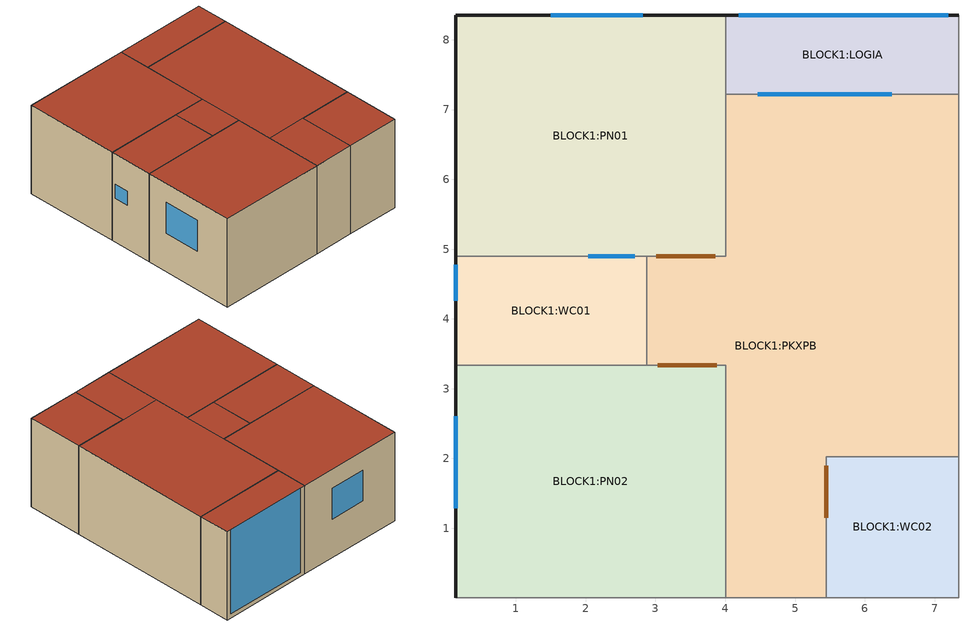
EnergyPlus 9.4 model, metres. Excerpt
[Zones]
BLOCK1:PN01
 floor ground (Project ground floor): 4,4.9 0.13,4.9 0.13,8.35 4,8.35 z0
 wall outside (IBST_W250_PL15_BR110_BR110_PL15): 4,8.35 0.13,8.35 0.13,4.9 z0:3.3
 wall to BLOCK1:PKXPB (IBST_W140_PL15_BR110_PL15): 2.87,4.9 4,4.9 4,7.22 z0:3.3
 wall to BLOCK1:LOGIA (IBST_W250_PL15_BR110_BR110_PL15): 4,7.22 4,8.35 z0:3.3
 wall to BLOCK1:WC01 (IBST_W140_PL15_BR110_PL15): 0.13,4.9 2.87,4.9 z0:3.3
 window (Project external glazing - 1001): 2.82,8.35 1.5,8.35 z1.44:2.6
 window inside (Project internal glazing - 1002): 2.04,4.9 2.7,4.9 z0.04:2.16
 door inside (Project internal door): 3.01,4.9 3.86,4.9 z0:2.2
 roof outside (Project flat roof): 0.13,4.9 4,4.9 4,8.35 0.13,8.35 z3.3
BLOCK1:PKXPB
 floor ground (Project ground floor): 4,3.34 2.87,3.34 2.87,4.9 4,4.9 z0; 7.35,2.03 5.44,2.03 5.44,7.22 7.35,7.22 z0; 5.44,0.01 4,0.01 4,7.22 5.44,7.22 z0
 wall adiabatic (IBST_W180_PL15_BR150_PL15): 7.35,2.03 7.35,7.22 / 4,0.01 5.44,0.01 z0:3.3
 wall to BLOCK1:LOGIA (IBST_W250_PL15_BR110_BR110_PL15): 7.35,7.22 4,7.22 z0:3.3
 wall to BLOCK1:WC01 (IBST_W140_PL15_BR110_PL15): 2.87,4.9 2.87,3.34 z0:3.3
 wall to BLOCK1:PN02 (IBST_W140_PL15_BR110_PL15): 2.87,3.34 4,3.34 4,0.01 z0:3.3
 wall to BLOCK1:WC02 (IBST_W140_PL15_BR110_PL15): 5.44,0.01 5.44,2.03 7.35,2.03 z0:3.3
 window inside (Project internal glazing - 1002): 6.38,7.22 4.47,7.22 z0.04:2.16
 door inside (Project internal door): 3.03,3.34 3.88,3.34 / 5.44,1.15 5.44,1.9 z0:2.2
 roof outside (Project flat roof): 2.87,3.34 4,3.34 4,4.9 2.87,4.9 z3.3; 4,0.01 5.44,0.01 5.44,2.03 4,2.03 z3.3; 4,2.03 7.35,2.03 7.35,7.22 4,7.22 z3.3
BLOCK1:LOGIA
 floor ground (Project ground floor): 7.35,7.22 4,7.22 4,8.35 7.35,8.35 z0
 wall outside (IBST_W250_PL15_BR110_BR110_PL15): 7.35,8.35 4,8.35 z0:3.3
 wall adiabatic (IBST_W180_PL15_BR150_PL15): 7.35,7.22 7.35,8.35 z0:3.3
 window (Perfectly Clear - 1003): 7.19,8.35 4.2,8.35 z0.15:3.3
 roof outside (Project flat roof): 4,7.22 7.35,7.22 7.35,8.35 4,8.35 z3.3
BLOCK1:WC01
 floor ground (Project ground floor): 2.87,3.34 0.13,3.34 0.13,4.9 2.87,4.9 z0
 wall outside (IBST_W250_PL15_BR110_BR110_PL15): 0.13,4.9 0.13,3.34 z0:3.3
 wall to BLOCK1:PN02 (IBST_W140_PL15_BR110_PL15_Rev): 0.13,3.34 2.87,3.34 z0:3.3
 window (Project external glazing - 1001): 0.13,4.78 0.13,4.26 z1.64:2.16
 roof outside (Project flat roof): 0.13,3.34 2.87,3.34 2.87,4.9 0.13,4.9 z3.3
BLOCK1:PN02
 floor ground (Project ground floor): 4,0.01 0.13,0.01 0.13,3.34 4,3.34 z0
 wall outside (IBST_W250_PL15_BR110_BR110_PL15): 0.13,3.34 0.13,0.01 z0:3.3
 wall adiabatic (IBST_W180_PL15_BR150_PL15): 0.13,0.01 4,0.01 z0:3.3
 window (Project external glazing - 1001): 0.13,2.61 0.13,1.29 z1.44:2.6
 roof outside (Project flat roof): 0.13,0.01 4,0.01 4,3.34 0.13,3.34 z3.3
BLOCK1:WC02
 floor ground (Project ground floor): 7.35,0.01 5.44,0.01 5.44,2.03 7.35,2.03 z0
 wall adiabatic (IBST_W180_PL15_BR150_PL15): 5.44,0.01 7.35,0.01 7.35,2.03 z0:3.3
 roof outside (Project flat roof): 5.44,0.01 7.35,0.01 7.35,2.03 5.44,2.03 z3.3
[Site:Location]
Untitled (01-01:31-12)  (01-01:31-12): Latitude=21.03; Longitude=105.8; Time Zone=7; Elevation {m}=6
[Site:GroundTemperature:BuildingSurface]
18, 18, 18, 18, 18, 18, 18, 18, 18, 18, 18, 18
[Site:GroundTemperature:Deep]
14, 14, 14, 14, 14, 14, 14, 14, 14, 14, 14, 14
[Site:GroundTemperature:Shallow]
14, 14, 14, 14, 14, 14, 14, 14, 14, 14, 14, 14
[Site:GroundTemperature:FCfactorMethod]
January FCfactorMethod ground temperature {C}=18.5; Februry FCfactorMethod ground temperature {C}=17.97; March FCfactorMethod ground temperature {C}=18.92; April FCfactorMethod ground temperature {C}=20.39; May FCfactorMethod ground temperature {C}=24.26; June FCfactorMethod ground temperature {C}=27.24; July FCfactorMethod ground temperature {C}=29.25; August FCfactorMethod ground temperature {C}=29.86; September FCfactorMethod ground temperature {C}=28.82; October FCfactorMethod ground temperature {C}=26.51; November FCfactorMethod ground temperature {C}=23.41; December FCfactorMethod ground temperature {C}=20.54
[Site:GroundReflectance]
0.2, 0.2, 0.2, 0.2, 0.2, 0.2, 0.2, 0.2, 0.2, 0.2, 0.2, 0.2
[Site:GroundReflectance:SnowModifier]
2, 2
[SizingPeriod:DesignDay] Day of Month=15; Humidity Condition Type=WetBulb; Barometric Pressure {N/M**2}=101252.9; Rain Indicator=No; Snow on ground indicator=No; Daylight Savings Time Indicator=No
Name | Month | Day Type -- used for schedules | Maximum Dry-Bulb Temperature {C} | Daily Dry-Bulb Temperature Range {C} | Wetbulb at Maximum Dry-Bulb{C} | Wind Speed {m/s} | Wind Direction {Degrees N=0, S=180} | Solar Model Indicator | Clearness {0.0 to 1.2} | Max Dry-Bulb {C} | Daily Temp Range {C} | Wet-Bulb at Max {C} | Wind Speed {M/Sec} | Clearness {0.0 to 1.2} - gives no sun (but does include long wave radiant heat exchange with sky)
Summer Design Day in Untitled (01-01:31-12) Jun | 6 | SummerDesignDay | 37.8 | 9 | 27.1 | 0 | 0 | ASHRAEClearSky | 0.98
Summer Design Day in Untitled (01-01:31-12) Jul | 7 | SummerDesignDay | 37 | 8.3 | 27.7 | 0 | 0 | ASHRAEClearSky | 0.98
Summer Design Day in Untitled (01-01:31-12) Aug | 8 | SummerDesignDay | 35.5 | 7.8 | 27.7 | 0 | 0 | ASHRAEClearSky | 0.98
Summer Design Day in Untitled (01-01:31-12) Sep | 9 | SummerDesignDay | 34.9 | 8.1 | 26.6 | 0 | 0 | ASHRAEClearSky | 0.98
Winter Design Day in Untitled (01-01:31-12) | 1 | WinterDesignDay |  |  |  |  | 50 |  |  | 10.1 | 0 | 10.1 | 2.6 | 0
[Site:Precipitation]
Type of Description=ScheduleAndDesignLevel; Design Annual Precipitation=0.75; Schedule Name for Irrigation Rates=Site Precipitation Schedule; Nominal Annual Precipitation=0.75
[Building]
Building 1: North Axis=0; Terrain=Suburbs; Loads Convergence Tolerance=.04; Temperature Convergence Tolerance=.4; Solar Distribution=FullExterior; Maximum number of warmup days=25; Minimum number of warmup days=6
[Material:NoMass]
3_RVAL_3: Roughness=Rough; Resistance {m2-K/w}=.18; Thermal Emittance=0.9; Solar Absorptance=0.7; Visible Absorptance=0.7
[Construction]
Project ground floor: Urea Formaldehyde Foam_.1327, Cast Concrete_.1, Floor/Roof Screed_.07, Timber Flooring_.03
Project flat roof: Asphalt 1_.01, MW Glass Wool (rolls)_.1445, 3_RVAL_3, Plasterboard_.013
IBST_W140_PL15_BR110_PL15; IBST_W140_PL15_BR110_PL15_Rev: IBST_CEMENT_MORTAR_15_.015, IBST_BRICK_CLAY_110_.11, IBST_CEMENT_MORTAR_15_.015
IBST_W250_PL15_BR110_BR110_PL15: IBST_CEMENT_MORTAR_15_.015, IBST_BRICK_CLAY_110_.11, IBST_BRICK_CLAY_110_.11, IBST_CEMENT_MORTAR_15_.015
Project internal door: Painted Oak_.035
IBST_W180_PL15_BR150_PL15: IBST_CEMENT_MORTAR_15_.015, IBST_BRICK_CLAY_150_.15, IBST_CEMENT_MORTAR_15_.015
Project external glazing - 1001: 38, 1002, 2
Project internal glazing - 1002: 2, 1001, 2, 1001, 2
Perfectly Clear - 1003: 100
[WindowMaterial:Gas] Gas type (Air - Argon - Krypton - Xenon - SF6 - Custom)=Air
Name | Thickness {m}
1001 | .006
1002 | .013
[WindowMaterial:Glazing] Optical data type {SpectralAverage or Spectral}=SpectralAverage; Thickness {m}=.003; Dirt Correction Factor for Solar and Visible Transmittance=1
Name | Solar transmittance at normal incidence | Solar reflectance at normal incidence: front side | Solar reflectance at normal incidence: back side | Visible transmittance at normal incidence | Visible reflectance at normal incidence: front side | Visible reflectance at normal incidence: back side | IR transmittance at normal incidence | IR emissivity: front side | IR emissivity: back side | Conductivity {W/m-K}
2 | .837 | .075 | .075 | .898 | .081 | .081 | 0 | .84 | .84 | .9
38 | .74 | .09 | .1 | .82 | .11 | .12 | 0 | .84 | .2 | .9
100 | .99 | .005 | .005 | .99 | .005 | .005 | .99 | .005 | .005 | 5
[Material] Thermal Emittance=0.9
Name | Roughness | Thickness {m} | Conductivity {w/m-K} | Density {kg/m3} | Specific Heat {J/kg-K} | Solar Absorptance | Visible Absorptance
Urea Formaldehyde Foam_.1327 | Rough | .1327 | 0.04 | 10 | 1400 | 0.6 | 0.6
Cast Concrete_.1 | Rough | .1 | 1.13 | 2000 | 1000 | 0.6 | 0.6
Floor/Roof Screed_.07 | Rough | .07 | 0.41 | 1200 | 840 | 0.73 | 0.73
Timber Flooring_.03 | Rough | .03 | 0.14 | 650 | 1200 | 0.78 | 0.78
Asphalt 1_.01 | Rough | .01 | 0.7 | 2100 | 1000 | 0.85 | 0.9
MW Glass Wool (rolls)_.1445 | Rough | .1445 | 0.04 | 12 | 840 | 0.6 | 0.6
Plasterboard_.013 | Rough | .013 | 0.25 | 2800 | 896 | 0.5 | 0.5
IBST_CEMENT_MORTAR_15_.015 | Smooth | .015 | 0.93 | 1800 | 840 | 0.7 | 0.7
IBST_BRICK_CLAY_110_.11 | MediumRough | .11 | 0.77 | 1700 | 840 | 0.65 | 0.65
Painted Oak_.035 | Rough | .035 | 0.19 | 700 | 2390 | 0.5 | 0.5
IBST_BRICK_CLAY_150_.15 | MediumRough | .15 | 0.77 | 1700 | 840 | 0.65 | 0.65
[RoofIrrigation]
Type of Description=Schedule; Schedule Name for Irrigation Rates=Roof Irrigation Schedule
[Zone] Relative North (to building)=0; Zone Type=1; Zone multiplier=1; Zone inside convection algorithm=TARP; Part Of Total Floor Area=Yes
Name | Zone volume | Floor Area
BLOCK1:PN01 | 36.4827 | 11.0554
BLOCK1:PKXPB | 66.4277 | 20.1296
BLOCK1:LOGIA | 7.7468 | 2.3475
BLOCK1:PN02 | 37.1366 | 11.2535
BLOCK1:WC02 | 10.7108 | 3.2457
BLOCK1:WC01 | 11.3401 | 3.4364
[PEOPLE] Number of People SCHEDULE=Occupancy schedule; Number of People Calculation Method=People/Area; People per Zone Floor Area=.0417; radiant fraction=.3; User Specified Sensible Fraction=AutoCalculate; CO2 generation rate per unit of activity level (units m3/s-W=3.82e-08; Enable ASHRAE 55 comfort warnings=No; MRT Calculation Type=ZoneAveraged; Work Efficiency SCHEDULE Name (0.0-1.0,real)=Work efficiency; Clothing Insulation Calculation Method=ClothingInsulationSchedule; Air Velocity SCHEDULE Name (units m/s, real)=Default Air Velocity for Comfort Calculations
Name | Zone | Activity level SCHEDULE Name (units W/person, real) | Clothing Insulation SCHEDULE Name (real)
People BLOCK1:PN01 | BLOCK1:PN01 | Activity Schedule 194 | Clothing Schedule 194
People BLOCK1:PKXPB | BLOCK1:PKXPB | Activity Schedule 203 | Clothing Schedule 203
People BLOCK1:PN02 | BLOCK1:PN02 | Activity Schedule 223 | Clothing Schedule 223
[Lights] Lighting SCHEDULE=Lighting schedule; Design Level calculation method=Watts/Area; Return Air Fraction=0; Radiant fraction=.42; Fraction Visible=.18; Fraction Replaceable=1
Name | Zone | Watts per Zone Area {W/m2} | LightsEndUseKey
BLOCK1:PN01 General lighting | BLOCK1:PN01 | 4 | ELECTRIC EQUIPMENT#BLOCK1:PN01#GeneralLights
BLOCK1:PKXPB General lighting | BLOCK1:PKXPB | 4 | ELECTRIC EQUIPMENT#BLOCK1:PKXPB#GeneralLights
BLOCK1:PN02 General lighting | BLOCK1:PN02 | 4 | ELECTRIC EQUIPMENT#BLOCK1:PN02#GeneralLights
BLOCK1:WC02 General lighting | BLOCK1:WC02 | 2 | ELECTRIC EQUIPMENT#BLOCK1:WC02#GeneralLights
BLOCK1:WC01 General lighting | BLOCK1:WC01 | 2 | ELECTRIC EQUIPMENT#BLOCK1:WC01#GeneralLights
[OtherEquipment] Fuel Type=Electricity; Equipment SCHEDULE=Equipment schedule; Design Level calculation method=Watts/Area; Watts per Zone Area {watts/m2}=4.5; Latent fraction=0; Radiant fraction=.2; Fraction Lost=0; Carbon Dioxide Generation Rate=0; End-use category=General
Name | Zone
BLOCK1:PN01 Equipment gain | BLOCK1:PN01
BLOCK1:PKXPB Equipment gain | BLOCK1:PKXPB
BLOCK1:PN02 Equipment gain | BLOCK1:PN02
[WaterUse:Equipment] DHW SCHEDULE=DHW schedule
Name | Peak Volumetric Flow Rate {m3/s} | Target Temperature Schedule | Hot Water Supply Temperature Schedule | Cold Water Supply Temperature Schedule | Zone
DHW BLOCK1:PN01 | 6.63122e-08 | DHW Supply Temperature BLOCK1:PN01 | DHW Supply Temperature BLOCK1:PN01 | DHW Mains Temperature BLOCK1:PN01 | BLOCK1:PN01
DHW BLOCK1:PKXPB | 1.20741e-07 | DHW Supply Temperature BLOCK1:PKXPB | DHW Supply Temperature BLOCK1:PKXPB | DHW Mains Temperature BLOCK1:PKXPB | BLOCK1:PKXPB
DHW BLOCK1:LOGIA | 1.40807e-08 | DHW Supply Temperature BLOCK1:LOGIA | DHW Supply Temperature BLOCK1:LOGIA | DHW Mains Temperature BLOCK1:LOGIA | BLOCK1:LOGIA
DHW BLOCK1:PN02 | 6.75004e-08 | DHW Supply Temperature BLOCK1:PN02 | DHW Supply Temperature BLOCK1:PN02 | DHW Mains Temperature BLOCK1:PN02 | BLOCK1:PN02
DHW BLOCK1:WC02 | 1.94683e-08 | DHW Supply Temperature BLOCK1:WC02 | DHW Supply Temperature BLOCK1:WC02 | DHW Mains Temperature BLOCK1:WC02 | BLOCK1:WC02
DHW BLOCK1:WC01 | 2.06121e-08 | DHW Supply Temperature BLOCK1:WC01 | DHW Supply Temperature BLOCK1:WC01 | DHW Mains Temperature BLOCK1:WC01 | BLOCK1:WC01
[ZoneInfiltration:DesignFlowRate] Infiltration SCHEDULE=On 24/7; Design Volume Flow Rate calculation method=Flow/zone; Constant Term Coefficient=1; Temperature Term Coefficient=0; Velocity Term Coefficient=0; Velocity Squared Term Coefficient=0
Name | Zone | Design Volume Flow Rate (m3/s)
BLOCK1:PN01 Infiltration | BLOCK1:PN01 | .005067
BLOCK1:PKXPB Infiltration | BLOCK1:PKXPB | .009226
BLOCK1:LOGIA Infiltration | BLOCK1:LOGIA | .001076
BLOCK1:PN02 Infiltration | BLOCK1:PN02 | .005158
BLOCK1:WC02 Infiltration | BLOCK1:WC02 | .001488
BLOCK1:WC01 Infiltration | BLOCK1:WC01 | .001575
[Sizing:Zone] Zone Cooling Design Supply Air Temperature Input Method=SupplyAirTemperature; Zone Cooling Design Supply Air Temperature (C)=12; Zone Cooling Design Supply Air Temperature Difference=0; Zone Heating Design Supply Air Temperature Input Method=SupplyAirTemperature; Zone Heating Design Supply Air Temperature (C)=35; Zone Heating Design Supply Air Temperature Difference=0; Zone Cooling Design Supply Air Humidity Ratio (kgWater/kgDryAir)=0.0077; Zone Heating Design Supply Air Humidity Ratio (kgWater/kgDryAir)=0.0156; Zone Heating Sizing Factor=1.25; Zone Cooling Sizing Factor=1.15; Cooling Design Air Flow Method=DesignDay; Cooling Minimum Air Flow Fraction=0; Heating Design Air Flow Method=DesignDay
Name | Design Specification Outdoor Air Object | Design Specification Zone Air Distribution Object
BLOCK1:PN01 | BLOCK1:PN01 | BLOCK1:PN01
BLOCK1:PKXPB | BLOCK1:PKXPB | BLOCK1:PKXPB
BLOCK1:LOGIA | BLOCK1:LOGIA | BLOCK1:LOGIA
BLOCK1:PN02 | BLOCK1:PN02 | BLOCK1:PN02
BLOCK1:WC02 | BLOCK1:WC02 | BLOCK1:WC02
BLOCK1:WC01 | BLOCK1:WC01 | BLOCK1:WC01
[DesignSpecification:ZoneAirDistribution] Zone Air Distribution Effectiveness in Cooling Mode (dimensionless)=1; Zone Air Distribution Effectiveness in Heating Mode (dimensionless)=1
BLOCK1:PN01; BLOCK1:PKXPB; BLOCK1:LOGIA; BLOCK1:PN02; BLOCK1:WC02; BLOCK1:WC01
[DesignSpecification:OutdoorAir] Outdoor Air Method=Sum; Outdoor Air Flow per Zone Floor Area {m3/s-m2}=0; Outdoor Air Flow per Zone {m3/s}=0; Outdoor Air Flow Air Changes per Hour=0; Outdoor Air Flow Rate Fraction Schedule=Natural ventilation schedule
Name | Outdoor Air Flow per Person {m3/s}
BLOCK1:PN01; BLOCK1:PKXPB; BLOCK1:PN02 | .0075
BLOCK1:LOGIA; BLOCK1:WC02; BLOCK1:WC01 | 0
[ZoneControl:Thermostat]
BLOCK1:PN01 Thermostat: BLOCK1:PN01, Zone Control Type Sched, ThermostatSetpoint:DualSetpoint, Dual Setpoint - Zone BLOCK1:PN01
BLOCK1:PKXPB Thermostat: BLOCK1:PKXPB, Zone Control Type Sched, ThermostatSetpoint:DualSetpoint, Dual Setpoint - Zone BLOCK1:PKXPB
BLOCK1:LOGIA Thermostat: BLOCK1:LOGIA, Zone Control Type Sched, ThermostatSetpoint:DualSetpoint, Dual Setpoint - Zone BLOCK1:LOGIA
BLOCK1:PN02 Thermostat: BLOCK1:PN02, Zone Control Type Sched, ThermostatSetpoint:DualSetpoint, Dual Setpoint - Zone BLOCK1:PN02
BLOCK1:WC02 Thermostat: BLOCK1:WC02, Zone Control Type Sched, ThermostatSetpoint:DualSetpoint, Dual Setpoint - Zone BLOCK1:WC02
BLOCK1:WC01 Thermostat: BLOCK1:WC01, Zone Control Type Sched, ThermostatSetpoint:DualSetpoint, Dual Setpoint - Zone BLOCK1:WC01
[ThermostatSetpoint:DualSetpoint]
Dual Setpoint - Zone BLOCK1:PN01: BLOCK1:PN01 Heating Setpoint Schedule, BLOCK1:PN01 Cooling SP Sch
Dual Setpoint - Zone BLOCK1:PKXPB: BLOCK1:PKXPB Heating Setpoint Schedule, BLOCK1:PKXPB Cooling SP Sch
Dual Setpoint - Zone BLOCK1:LOGIA: BLOCK1:LOGIA Heating Setpoint Schedule, BLOCK1:LOGIA Cooling SP Sch
Dual Setpoint - Zone BLOCK1:PN02: BLOCK1:PN02 Heating Setpoint Schedule, BLOCK1:PN02 Cooling SP Sch
Dual Setpoint - Zone BLOCK1:WC02: BLOCK1:WC02 Heating Setpoint Schedule, BLOCK1:WC02 Cooling SP Sch
Dual Setpoint - Zone BLOCK1:WC01: BLOCK1:WC01 Heating Setpoint Schedule, BLOCK1:WC01 Cooling SP Sch
[Zone equipment]
BLOCK1:PN01: BLOCK1:PN01 Ideal Loads Air
BLOCK1:PKXPB: BLOCK1:PKXPB Ideal Loads Air
BLOCK1:LOGIA: BLOCK1:LOGIA Ideal Loads Air
BLOCK1:PN02: BLOCK1:PN02 Ideal Loads Air
BLOCK1:WC02: BLOCK1:WC02 Ideal Loads Air
BLOCK1:WC01: BLOCK1:WC01 Ideal Loads Air
[ZoneHVAC:IdealLoadsAirSystem] Maximum Heating Supply Air Temperature {C}=35; Minimum Cooling Supply Air Temperature {C}=12; Maximum Heating Supply Air Humidity Ratio {kg-H2O/kg-air}=0.0156; Minimum Cooling Supply Air Humidity Ratio {kg-H2O/kg-air}=0.0077; Heating Limit=LimitCapacity; Maximum Heating Air Flow Rate {m3/s}=Autosize; Maximum Sensible Heating Capacity=Autosize; Cooling Limit=LimitFlowRateAndCapacity; Maximum Cooling Air Flow Rate {m3/s}=Autosize; Maximum Total Cooling Capacity=Autosize; Dehumidification Control Type=None; Humidification Control Type=None; Outdoor Air Economizer Type=NoEconomizer; Heat Recovery Type=None
Name | Heating Availability Schedule | Cooling availability schedule | Design Specification Outdoor Air Object
BLOCK1:PN01 Ideal Loads Air | BLOCK1:PN01 Heating Availability Sch | BLOCK1:PN01 Cooling Availability Sch | BLOCK1:PN01
BLOCK1:PKXPB Ideal Loads Air | BLOCK1:PKXPB Heating Availability Sch | BLOCK1:PKXPB Cooling Availability Sch | BLOCK1:PKXPB
BLOCK1:LOGIA Ideal Loads Air | BLOCK1:LOGIA Heating Availability Sch | BLOCK1:LOGIA Cooling Availability Sch | BLOCK1:LOGIA
BLOCK1:PN02 Ideal Loads Air | BLOCK1:PN02 Heating Availability Sch | BLOCK1:PN02 Cooling Availability Sch | BLOCK1:PN02
BLOCK1:WC02 Ideal Loads Air | BLOCK1:WC02 Heating Availability Sch | BLOCK1:WC02 Cooling Availability Sch | BLOCK1:WC02
BLOCK1:WC01 Ideal Loads Air | BLOCK1:WC01 Heating Availability Sch | BLOCK1:WC01 Cooling Availability Sch | BLOCK1:WC01
[Schedule:Compact]
Roof Irrigation Schedule: Any Number, Through: 12/31, For: AllDays, Until: 24:00, .00007
Site Precipitation Schedule; On 24/7: Any Number, Through: 12/31, For: AllDays, Until: 24:00, 1
Work efficiency: Any Number, Through: 12/31, For: AllDays, Until: 24:00, 0
Default Air Velocity for Comfort Calculations: Any Number, Through: 12/31, For: AllDays, Until: 24:00, 0.137
Occupancy schedule: Fraction, Through: 12/31, For: Weekdays, Until: 01:00, 0.95, Until: 02:00, 0.95, Until: 03:00, 0.95, Until: 04:00, 0.95, Until: 05:00, 0.95, Until: 06:00, 0.95, Until: 07:00, 0.85, Until: 08:00, 0.75, Until: 09:00, 0.55, Until: 10:00, 0.4, Until: 11:00, 0.35, Until: 12:00, 0.35, Until: 13:00, 0.45, Until: 14:00, 0.35, Until: 15:00, 0.35, Until: 16:00, 0.35, Until: 17:00, 0.45, Until: 18:00, 0.6, Until: 19:00, 0.75, Until: 20:00, 0.9, Until: 21:00, 0.95, Until: 22:00, 0.95, Until: 23:00, 0.95, Until: 24:00, 0.98, For: Weekends Holidays AllOtherDays, Until: 01:00, 0.98, Until: 02:00, 0.98, Until: 03:00, 0.98, Until: 04:00, 0.98, Until: 05:00, 0.98, Until: 06:00, 0.98, Until: 07:00, 0.88, Until: 08:00, 0.78, Until: 09:00, 0.65, Until: 10:00, 0.5, Until: 11:00, 0.45, Until: 12:00, 0.45, Until: 13:00, 0.55, Until: 14:00, 0.45, Until: 15:00, 0.45, Until: 16:00, 0.45, Until: 17:00, 0.55, Until: 18:00, 0.7, Until: 19:00, 0.85, Until: 20:00, 1, Until: 21:00, 1, Until: 22:00, 1, Until: 23:00, 1, Until: 24:00, 1
Lighting schedule: Fraction, Through: 12/31, For: Weekdays, Until: 01:00, 0.2, Until: 02:00, 0.2, Until: 03:00, 0.2, Until: 04:00, 0.2, Until: 05:00, 0.2, Until: 06:00, 0.25, Until: 07:00, 0.35, Until: 08:00, 0.3, Until: 09:00, 0.15, Until: 10:00, 0.1, Until: 11:00, 0.1, Until: 12:00, 0.1, Until: 13:00, 0.15, Until: 14:00, 0.1, Until: 15:00, 0.1, Until: 16:00, 0.1, Until: 17:00, 0.2, Until: 18:00, 0.35, Until: 19:00, 0.55, Until: 20:00, 0.75, Until: 21:00, 0.85, Until: 22:00, 0.85, Until: 23:00, 0.75, Until: 24:00, 0.45, For: Weekends Holidays AllOtherDays, Until: 01:00, 0.22, Until: 02:00, 0.22, Until: 03:00, 0.22, Until: 04:00, 0.22, Until: 05:00, 0.22, Until: 06:00, 0.27, Until: 07:00, 0.37, Until: 08:00, 0.32, Until: 09:00, 0.2, Until: 10:00, 0.15, Until: 11:00, 0.15, Until: 12:00, 0.15, Until: 13:00, 0.2, Until: 14:00, 0.15, Until: 15:00, 0.15, Until: 16:00, 0.15, Until: 17:00, 0.25, Until: 18:00, 0.4, Until: 19:00, 0.6, Until: 20:00, 0.8, Until: 21:00, 0.9, Until: 22:00, 0.9, Until: 23:00, 0.8, Until: 24:00, 0.47
Equipment schedule: Fraction, Through: 12/31, For: Weekdays, Until: 01:00, 0.35, Until: 02:00, 0.35, Until: 03:00, 0.35, Until: 04:00, 0.35, Until: 05:00, 0.35, Until: 06:00, 0.4, Until: 07:00, 0.55, Until: 08:00, 0.5, Until: 09:00, 0.35, Until: 10:00, 0.3, Until: 11:00, 0.3, Until: 12:00, 0.35, Until: 13:00, 0.45, Until: 14:00, 0.35, Until: 15:00, 0.35, Until: 16:00, 0.35, Until: 17:00, 0.45, Until: 18:00, 0.55, Until: 19:00, 0.7, Until: 20:00, 0.8, Until: 21:00, 0.85, Until: 22:00, 0.85, Until: 23:00, 0.8, Until: 24:00, 0.6, For: Weekends Holidays AllOtherDays, Until: 01:00, 0.37, Until: 02:00, 0.37, Until: 03:00, 0.37, Until: 04:00, 0.37, Until: 05:00, 0.37, Until: 06:00, 0.42, Until: 07:00, 0.57, Until: 08:00, 0.52, Until: 09:00, 0.4, Until: 10:00, 0.35, Until: 11:00, 0.35, Until: 12:00, 0.4, Until: 13:00, 0.5, Until: 14:00, 0.4, Until: 15:00, 0.4, Until: 16:00, 0.4, Until: 17:00, 0.5, Until: 18:00, 0.6, Until: 19:00, 0.75, Until: 20:00, 0.85, Until: 21:00, 0.9, Until: 22:00, 0.9, Until: 23:00, 0.85, Until: 24:00, 0.62
Natural ventilation schedule: Fraction, Through: 12/31, For: Weekdays, Until: 01:00, 0.5, Until: 02:00, 0.5, Until: 03:00, 0.5, Until: 04:00, 0.5, Until: 05:00, 0.5, Until: 06:00, 0.6, Until: 07:00, 0.7, Until: 08:00, 0.75, Until: 09:00, 0.6, Until: 10:00, 0.45, Until: 11:00, 0.4, Until: 12:00, 0.4, Until: 13:00, 0.45, Until: 14:00, 0.4, Until: 15:00, 0.4, Until: 16:00, 0.4, Until: 17:00, 0.5, Until: 18:00, 0.65, Until: 19:00, 0.8, Until: 20:00, 0.9, Until: 21:00, 0.95, Until: 22:00, 0.95, Until: 23:00, 0.85, Until: 24:00, 0.65, For: Weekends Holidays AllOtherDays, Until: 01:00, 0.5, Until: 02:00, 0.5, Until: 03:00, 0.5, Until: 04:00, 0.5, Until: 05:00, 0.5, Until: 06:00, 0.6, Until: 07:00, 0.7, Until: 08:00, 0.75, Until: 09:00, 0.6, Until: 10:00, 0.45, Until: 11:00, 0.4, Until: 12:00, 0.4, Until: 13:00, 0.45, Until: 14:00, 0.4, Until: 15:00, 0.4, Until: 16:00, 0.4, Until: 17:00, 0.5, Until: 18:00, 0.65, Until: 19:00, 0.8, Until: 20:00, 0.9, Until: 21:00, 0.95, Until: 22:00, 0.95, Until: 23:00, 0.85, Until: 24:00, 0.65
DHW schedule: Fraction, Through: 12/31, For: Weekdays, Until: 01:00, 0.2, Until: 02:00, 0.15, Until: 03:00, 0.1, Until: 04:00, 0.1, Until: 05:00, 0.15, Until: 06:00, 0.35, Until: 07:00, 0.7, Until: 08:00, 0.85, Until: 09:00, 0.6, Until: 10:00, 0.3, Until: 11:00, 0.2, Until: 12:00, 0.2, Until: 13:00, 0.25, Until: 14:00, 0.2, Until: 15:00, 0.2, Until: 16:00, 0.2, Until: 17:00, 0.25, Until: 18:00, 0.35, Until: 19:00, 0.55, Until: 20:00, 0.75, Until: 21:00, 0.85, Until: 22:00, 0.8, Until: 23:00, 0.5, Until: 24:00, 0.3, For: Weekends Holidays AllOtherDays, Until: 01:00, 0.2, Until: 02:00, 0.15, Until: 03:00, 0.1, Until: 04:00, 0.1, Until: 05:00, 0.15, Until: 06:00, 0.35, Until: 07:00, 0.7, Until: 08:00, 0.85, Until: 09:00, 0.6, Until: 10:00, 0.3, Until: 11:00, 0.2, Until: 12:00, 0.2, Until: 13:00, 0.25, Until: 14:00, 0.2, Until: 15:00, 0.2, Until: 16:00, 0.2, Until: 17:00, 0.25, Until: 18:00, 0.35, Until: 19:00, 0.55, Until: 20:00, 0.75, Until: 21:00, 0.85, Until: 22:00, 0.8, Until: 23:00, 0.5, Until: 24:00, 0.3
Activity Schedule 194; Activity Schedule 203; Activity Schedule 223: Any Number, Through: 12/31, For: AllDays, Until: 24:00, 110.7
Clothing Schedule 194; Clothing Schedule 203; Clothing Schedule 223: Any Number, Through: 4/1, For: AllDays, Until: 24:00, 1, Through: 9/30, For: AllDays, Until: 24:00, .5, Through: 12/31, For: AllDays, Until: 24:00, 1
DHW Supply Temperature BLOCK1:PN01; DHW Supply Temperature BLOCK1:PKXPB; DHW Supply Temperature BLOCK1:LOGIA; DHW Supply Temperature BLOCK1:PN02; DHW Supply Temperature BLOCK1:WC02; DHW Supply Temperature BLOCK1:WC01: Temperature, Through: 12/31, For: AllDays, Until: 24:00, 65
DHW Mains Temperature BLOCK1:PN01; DHW Mains Temperature BLOCK1:PKXPB; DHW Mains Temperature BLOCK1:LOGIA; DHW Mains Temperature BLOCK1:PN02; DHW Mains Temperature BLOCK1:WC02; DHW Mains Temperature BLOCK1:WC01: Temperature, Through: 12/31, For: AllDays, Until: 24:00, 10
BLOCK1:PN01 Heating Setpoint Schedule; BLOCK1:PKXPB Heating Setpoint Schedule; BLOCK1:LOGIA Heating Setpoint Schedule; BLOCK1:PN02 Heating Setpoint Schedule; BLOCK1:WC02 Heating Setpoint Schedule; BLOCK1:WC01 Heating Setpoint Schedule: Temperature, Through: 31 Dec, For: AllDays, Until: 24:00, -50
BLOCK1:PN01 Heating Availability Sch; BLOCK1:PKXPB Heating Availability Sch; BLOCK1:LOGIA Heating Availability Sch; BLOCK1:LOGIA Cooling Availability Sch; BLOCK1:PN02 Heating Availability Sch; BLOCK1:WC02 Heating Availability Sch; BLOCK1:WC02 Cooling Availability Sch; BLOCK1:WC01 Heating Availability Sch; BLOCK1:WC01 Cooling Availability Sch: Temperature, Through: 31 Dec, For: AllDays, Until: 24:00, 0
BLOCK1:PN01 Cooling SP Sch; BLOCK1:PKXPB Cooling SP Sch; BLOCK1:PN02 Cooling SP Sch: Temperature, Through: 12/31, For: Weekdays, Until: 01:00, 28, Until: 02:00, 28, Until: 03:00, 28, Until: 04:00, 28, Until: 05:00, 28, Until: 06:00, 28, Until: 07:00, 28, Until: 08:00, 28, Until: 09:00, 28, Until: 10:00, 28, Until: 11:00, 28, Until: 12:00, 28, Until: 13:00, 28, Until: 14:00, 28, Until: 15:00, 28, Until: 16:00, 28, Until: 17:00, 28, Until: 18:00, 28, Until: 19:00, 26, Until: 20:00, 26, Until: 21:00, 26, Until: 22:00, 26, Until: 23:00, 26, Until: 24:00, 26, For: Weekends Holidays AllOtherDays, Until: 01:00, 28, Until: 02:00, 28, Until: 03:00, 28, Until: 04:00, 28, Until: 05:00, 28, Until: 06:00, 28, Until: 07:00, 28, Until: 08:00, 28, Until: 09:00, 28, Until: 10:00, 28, Until: 11:00, 28, Until: 12:00, 28, Until: 13:00, 28, Until: 14:00, 28, Until: 15:00, 28, Until: 16:00, 28, Until: 17:00, 28, Until: 18:00, 28, Until: 19:00, 26, Until: 20:00, 26, Until: 21:00, 26, Until: 22:00, 26, Until: 23:00, 26, Until: 24:00, 26
BLOCK1:PN01 Cooling Availability Sch; BLOCK1:PKXPB Cooling Availability Sch; BLOCK1:PN02 Cooling Availability Sch: Temperature, Through: 12/31, For: Weekdays, Until: 01:00, 1, Until: 02:00, 1, Until: 03:00, 1, Until: 04:00, 1, Until: 05:00, 1, Until: 06:00, 1, Until: 07:00, 1, Until: 08:00, 1, Until: 09:00, 1, Until: 10:00, 1, Until: 11:00, 1, Until: 12:00, 1, Until: 13:00, 1, Until: 14:00, 1, Until: 15:00, 1, Until: 16:00, 1, Until: 17:00, 1, Until: 18:00, 1, Until: 19:00, 1, Until: 20:00, 1, Until: 21:00, 1, Until: 22:00, 1, Until: 23:00, 1, Until: 24:00, 1, For: Weekends Holidays AllOtherDays, Until: 01:00, 1, Until: 02:00, 1, Until: 03:00, 1, Until: 04:00, 1, Until: 05:00, 1, Until: 06:00, 1, Until: 07:00, 1, Until: 08:00, 1, Until: 09:00, 1, Until: 10:00, 1, Until: 11:00, 1, Until: 12:00, 1, Until: 13:00, 1, Until: 14:00, 1, Until: 15:00, 1, Until: 16:00, 1, Until: 17:00, 1, Until: 18:00, 1, Until: 19:00, 1, Until: 20:00, 1, Until: 21:00, 1, Until: 22:00, 1, Until: 23:00, 1, Until: 24:00, 1
BLOCK1:LOGIA Cooling SP Sch; BLOCK1:WC02 Cooling SP Sch; BLOCK1:WC01 Cooling SP Sch: Temperature, Through: 31 Dec, For: AllDays, Until: 24:00, 100
[Schedule:Day:Hourly]
Summer Control Type Day Sch; Winter Control Type Day Sch: Control Type, 4, 4, 4, 4, 4, 4, 4, 4, 4, 4, 4, 4, 4, 4, 4, 4, 4, 4, 4, 4, 4, 4, 4, 4
[Schedule:Week:Daily]
Summer Control Type Week Sch: Summer Control Type Day Sch, Summer Control Type Day Sch, Summer Control Type Day Sch, Summer Control Type Day Sch, Summer Control Type Day Sch, Summer Control Type Day Sch, Summer Control Type Day Sch, Summer Control Type Day Sch, Summer Control Type Day Sch, Summer Control Type Day Sch, Summer Control Type Day Sch, Summer Control Type Day Sch
Winter Control Type Week Sch: Winter Control Type Day Sch, Winter Control Type Day Sch, Winter Control Type Day Sch, Winter Control Type Day Sch, Winter Control Type Day Sch, Winter Control Type Day Sch, Winter Control Type Day Sch, Winter Control Type Day Sch, Winter Control Type Day Sch, Winter Control Type Day Sch, Winter Control Type Day Sch, Winter Control Type Day Sch
[Schedule:Year]
Zone Control Type Sched: Control Type, Winter Control Type Week Sch, 1, 1, 3, 31, Summer Control Type Week Sch, 4, 1, 9, 30, Winter Control Type Week Sch, 10, 1, 12, 31
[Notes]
Geometry convention template : External measurements
Zone geometry and surface areas : 2-Outer
Zone volume calculation method : 1-Inner
Zone floor area calculation method : 1-Inner
Window to wall ratio method : 1-Inner
Hourly weather file: C:\ProgramData\DesignBuilder\Weather Data\VNM_HANOI_IWEC.epw
